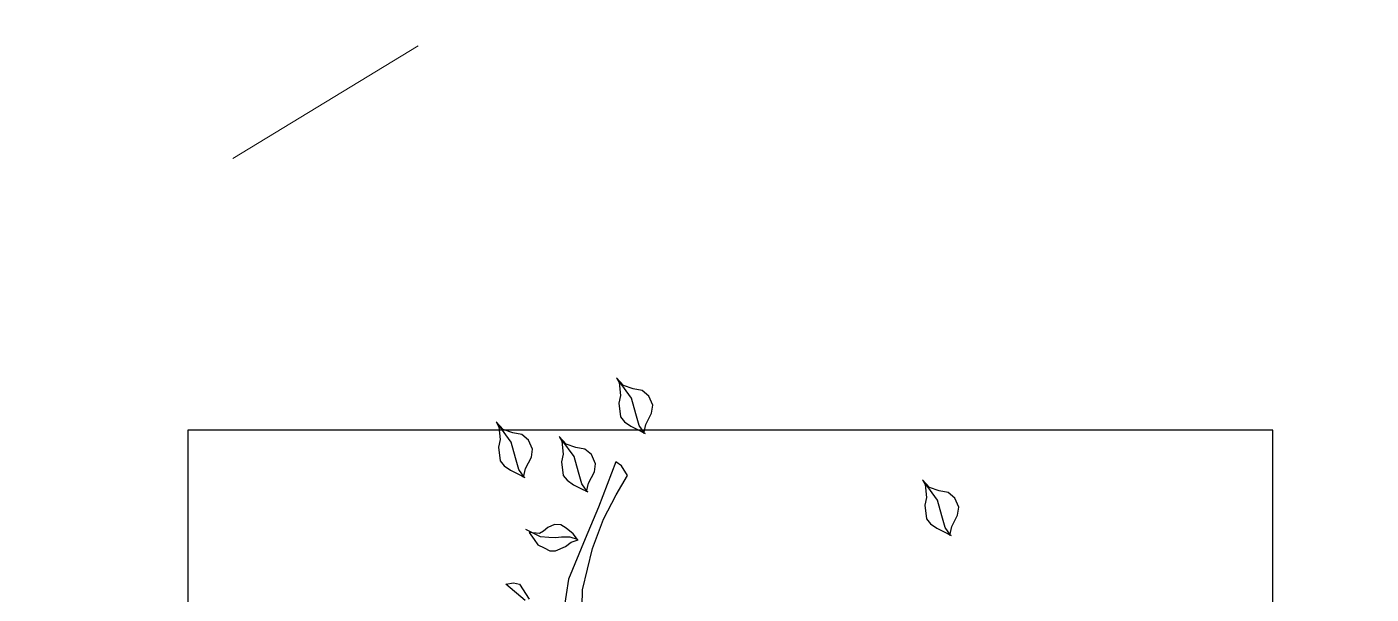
# Model space of a CAD drawing. Header units: metres. Extents: x 78 to 178, y -74 to 157.
# Drawn here: x 107.719 to 108.462, y 89.862 to 90.176 of the extents above; entities that cross this region are included whole.
import ezdxf

# ---------------------------------------------------------------- set-up
doc = ezdxf.new("R2010")
doc.units = ezdxf.units.M
doc.linetypes.add('ACAD_ISO03W100', pattern=[30, 12, -18])
doc.layers.add('Barandal', color=138, linetype='Continuous', lineweight=30)
doc.layers.add('Detalles constructivos', color=7, linetype='Continuous', lineweight=9)

# ---------------------------------------------------------------- blocks, each defined once
blk = doc.blocks.new('tree21')
at = {"color": 84}
for p, q in [((1448707.4, 398447.5), (1448736.9, 398431.9)), ((1448754.2, 398405.9), (1448707.4, 398447.5)), ((1448814.9, 398423.2), (1448861.7, 398433.5)), ((1448861.7, 398433.5), (1448944.9, 398423)), ((1448830.4, 398357.3), (1448728.2, 398431.9)), ((1448736.9, 398431.9), (1448814.9, 398423.2)), ((1448774.9, 398346.9), (1448754.2, 398405.9)), ((1448925.8, 398331.2), (1448830.4, 398357.3)), ((1448944.9, 398423), (1448974.4, 398398.8)), ((1448974.4, 398398.8), (1449002.1, 398360.6)), ((1449002.1, 398360.6), (1449024.6, 398315.5)), ((1448785.3, 398291.4), (1448774.9, 398346.9)), ((1448818.1, 398251.5), (1448785.3, 398291.4)), ((1448996.8, 398310.3), (1448925.8, 398331.2)), ((1449045.3, 398282.5), (1448991.6, 398268.7)), ((1449043.6, 398277.3), (1448996.8, 398310.3)), ((1449024.6, 398315.5), (1449045.3, 398273.9)), ((1449045.3, 398273.9), (1449043.6, 398277.3)), ((1448873.6, 398227.2), (1448818.1, 398251.5)), ((1448922.2, 398234.1), (1448873.6, 398227.2)), ((1448991.6, 398268.7), (1448922.2, 398234.1)), ((1449406.4, 398178.4), (1449361.4, 398268.6)), ((1449380.4, 398247.7), (1449394.3, 398237.3)), ((1449385.6, 398185.3), (1449380.4, 398247.7)), ((1449394.3, 398237.3), (1449422, 398216.5)), ((1449422, 398216.5), (1449454.9, 398193.9)), ((1449454.9, 398193.9), (1449474, 398155.8)), ((1449331.7, 398093.5), (1449350.8, 398133.3)), ((1449350.8, 398133.3), (1449371.7, 398161.1)), ((1449371.7, 398161.1), (1449385.6, 398185.3)), ((1449409.8, 398128.1), (1449406.4, 398178.4)), ((1449413.2, 398086.5), (1449409.8, 398128.1)), ((1449474, 398155.8), (1449491.3, 398121.1)), ((1449491.3, 398121.1), (1449491.2, 398086.4)), ((1448795.9, 398064.5), (1448825.3, 398048.9)), ((1448842.6, 398022.9), (1448795.9, 398064.5)), ((1448918.9, 397974.3), (1448816.6, 398048.9)), ((1448825.3, 398048.9), (1448903.3, 398040.1)), ((1448903.3, 398040.1), (1448950.2, 398050.5)), ((1448950.2, 398050.5), (1449033.4, 398040)), ((1449033.4, 398040), (1449062.8, 398015.7)), ((1449333.4, 398055.3), (1449331.7, 398093.5)), ((1449354.2, 398022.4), (1449333.4, 398055.3)), ((1449409.6, 397998.1), (1449409.7, 398050.1)), ((1449409.7, 398050.1), (1449413.2, 398086.5)), ((1449465.1, 398025.7), (1449439.1, 397991.1)), ((1449491.2, 398086.4), (1449465.1, 398025.7)), ((1448863.4, 397963.9), (1448842.6, 398022.9)), ((1448873.7, 397908.4), (1448863.4, 397963.9)), ((1449014.2, 397948.2), (1448918.9, 397974.3)), ((1449085.3, 397927.3), (1449014.2, 397948.2)), ((1449062.8, 398015.7), (1449090.5, 397977.6)), ((1449090.5, 397977.6), (1449113, 397932.5)), ((1449388.8, 397979), (1449354.2, 398022.4)), ((1449423.4, 397953), (1449388.8, 397979)), ((1449423.4, 397953), (1449409.6, 397998.1)), ((1449425.2, 397949.5), (1449423.4, 397953)), ((1449439.1, 397991.1), (1449425.2, 397949.5)), ((1448906.6, 397868.5), (1448873.7, 397908.4)), ((1448962, 397844.2), (1448906.6, 397868.5)), ((1449080, 397885.7), (1449010.6, 397851.1)), ((1449133.8, 397899.5), (1449080, 397885.7)), ((1449132, 397894.3), (1449085.3, 397927.3)), ((1449113, 397932.5), (1449133.8, 397890.8)), ((1449133.8, 397890.8), (1449132, 397894.3)), ((1449010.6, 397851.1), (1448962, 397844.2)), ((1448439.8, 397716.1), (1448469.2, 397700.5)), ((1448486.5, 397674.5), (1448439.8, 397716.1)), ((1448562.8, 397625.8), (1448460.5, 397700.5)), ((1448469.2, 397700.5), (1448547.2, 397691.7)), ((1448547.2, 397691.7), (1448594.1, 397702.1)), ((1448594.1, 397702.1), (1448677.3, 397691.6)), ((1448507.3, 397615.5), (1448486.5, 397674.5)), ((1448658.1, 397599.7), (1448562.8, 397625.8)), ((1448677.3, 397691.6), (1448706.7, 397667.3)), ((1448706.7, 397667.3), (1448734.4, 397629.1)), ((1448734.4, 397629.1), (1448756.9, 397584.1)), ((1448517.6, 397560), (1448507.3, 397615.5)), ((1448550.5, 397520.1), (1448517.6, 397560)), ((1448723.9, 397537.3), (1448654.5, 397502.7)), ((1448729.2, 397578.9), (1448658.1, 397599.7)), ((1448777.7, 397551.1), (1448723.9, 397537.3)), ((1448775.9, 397545.9), (1448729.2, 397578.9)), ((1448756.9, 397584.1), (1448777.7, 397542.4)), ((1448777.7, 397542.4), (1448775.9, 397545.9)), ((1448605.9, 397495.8), (1448550.5, 397520.1)), ((1448654.5, 397502.7), (1448605.9, 397495.8)), ((1449059.9, 395855.5), (1449089.3, 395839.9)), ((1449106.6, 395813.9), (1449059.9, 395855.5)), ((1449182.9, 395765.3), (1449080.6, 395839.9)), ((1449089.3, 395839.9), (1449167.3, 395831.1)), ((1449167.3, 395831.1), (1449214.2, 395841.5)), ((1449214.2, 395841.5), (1449297.4, 395831)), ((1449297.4, 395831), (1449326.8, 395806.7)), ((1449127.4, 395754.9), (1449106.6, 395813.9)), ((1449137.7, 395699.4), (1449127.4, 395754.9)), ((1449278.2, 395739.2), (1449182.9, 395765.3)), ((1449349.3, 395718.3), (1449278.2, 395739.2)), ((1449326.8, 395806.7), (1449354.5, 395768.6)), ((1449354.5, 395768.6), (1449377, 395723.5)), ((1449170.6, 395659.5), (1449137.7, 395699.4)), ((1449226.1, 395635.2), (1449170.6, 395659.5)), ((1449344, 395676.7), (1449274.6, 395642.1)), ((1449397.8, 395690.5), (1449344, 395676.7)), ((1449396, 395685.3), (1449349.3, 395718.3)), ((1449377, 395723.5), (1449397.8, 395681.8)), ((1449397.8, 395681.8), (1449396, 395685.3)), ((1449274.6, 395642.1), (1449226.1, 395635.2))]:
    blk.add_line(p, q, dxfattribs=at)
at = {"color": 38}
for p, q in [((1449694, 398388.6), (1449685.6, 398342.8)), ((1449793.9, 398271.8), (1449694, 398388.6)), ((1449685.6, 398342.8), (1449693.9, 398305.2)), ((1449693.9, 398305.2), (1449785.6, 398246.8)), ((1449664.5, 398008.2), (1449850.1, 398035.8)), ((1449419.9, 397907.9), (1449664.5, 398008.2)), ((1449227.3, 397824.9), (1449419.9, 397907.9)), ((1449477.1, 397862.8), (1449298.4, 397795.3)), ((1449728.6, 397923.2), (1449477.1, 397862.8)), ((1449926.3, 397926.5), (1449728.6, 397923.2)), ((1448949.8, 397721.1), (1449227.3, 397824.9)), ((1449298.4, 397795.3), (1449150.9, 397717.5)), ((1448975.7, 397686.4), (1448949.8, 397721.1)), ((1449150.9, 397717.5), (1449032.9, 397650)), ((1449032.9, 397650), (1448975.7, 397686.4))]:
    blk.add_line(p, q, dxfattribs=at)

msp = doc.modelspace()

# ---------------------------------------------------------------- linework, layer by layer
at = {"layer": 'Barandal'}
msp.add_lwpolyline([(107.80784, 89.95288), (107.80784, 86.89436), (108.40784, 86.89436), (108.40784, 89.95288)], close=True, dxfattribs=at)
at = {"layer": 'Detalles constructivos', "linetype": 'ACAD_ISO03W100', "ltscale": 0.01}
msp.add_circle((108.92118, 88.39498), 2.02705, dxfattribs=at)

# ---------------------------------------------------------------- block references
at = {"xscale": -9.094488526425677e-05, "yscale": 9.094488526425677e-05, "zscale": 9.094488526425677e-05, "rotation": 90}
msp.add_blockref('tree21', (144.21521, 221.71), dxfattribs=at)

doc.saveas('drawing.dxf')
